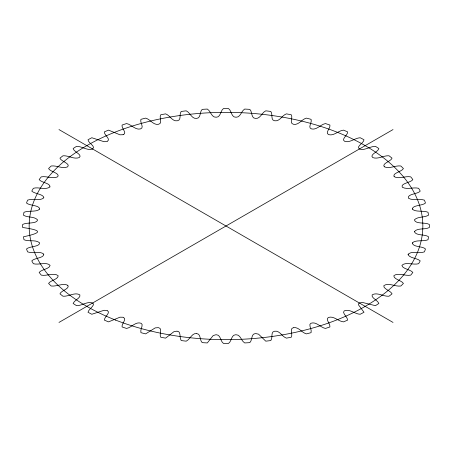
<?xml version="1.0" encoding="UTF-8"?>
<svg xmlns="http://www.w3.org/2000/svg" width="452" height="452" viewBox="0 0 452 452"><rect width="100%" height="100%" fill="white"/><g stroke="black" fill="none" stroke-linecap="round" stroke-linejoin="round"><path stroke-width="0.68" d="M412.309 208.937C414.789 212.406 423.473 210.293 428.004 212.248A203.4 117.435 0 0 1 428.541 215.208C424.321 217.711 417.812 216.384 414.371 219.819C415.456 224.469 425.524 221.949 429.383 224.514A203.4 117.435 0 0 1 429.383 227.486C424.999 229.966 417.625 227.638 414.394 231.565C415.806 236 424.993 233.989 428.541 236.791A203.4 117.435 0 0 1 428.004 239.752C423.456 241.735 414.891 239.549 412.309 243.063M414.371 231.808L414.399 231.514M39.663 209.044C39.375 205.016 29.708 205.88 26.521 203.044A203.4 117.435 0 0 1 27.595 200.129C32.6 198.275 39.527 201.338 43.742 197.914M39.657 209.067C36.878 212.304 28.572 210.349 23.996 212.248A203.4 117.435 0 0 0 23.459 215.208C27.589 217.813 34.505 216.237 37.64 219.954C36.544 224.226 26.504 222.079 22.617 224.514A203.4 117.435 0 0 0 22.617 227.486C40.951 230.147 43.804 232.458 23.459 236.791A203.4 117.435 0 0 0 23.996 239.752C28.77 241.86 35.691 239.345 39.623 242.826C39.708 247.046 29.623 246.063 26.521 248.956A203.4 117.435 0 0 0 27.595 251.871C32.6 253.725 39.527 250.662 43.742 254.086M412.365 242.854C412.761 247.385 422.484 245.95 425.479 248.956A203.4 117.435 0 0 1 424.405 251.871C419.58 253.809 410.665 250.408 408.026 254.657C410.1 258.391 416.953 257.906 420.23 260.872A203.4 117.435 0 0 1 418.637 263.702C413.591 265.273 405.32 261.538 401.873 265.409C402.642 269.025 410.246 269.347 412.851 272.403A203.4 117.435 0 0 1 410.755 275.121C405.489 276.33 397.788 272.24 393.794 275.782C393.726 279.336 401.382 280.246 403.427 283.421A203.4 117.435 0 0 1 400.851 286.003C395.404 286.935 388.33 282.24 383.799 285.709C383.234 288.964 390.494 290.608 392.059 293.817A203.4 117.435 0 0 1 389.025 296.224C383.539 296.755 376.9 291.783 372.126 294.902C370.849 297.834 377.849 300.241 378.872 303.467A203.4 117.435 0 0 1 375.42 305.676L362.527 302.473L359.583 302.897L358.476 303.744L358.43 304.772L364.007 312.264A203.4 117.435 0 0 1 360.176 314.259C354.758 314.095 349.526 308.462 344.181 310.897C341.639 312.948 347.65 316.914 347.633 320.123A203.4 117.435 0 0 1 343.463 321.875C338.215 321.332 333.57 315.462 328.203 317.547C325.191 319.53 330.582 323.745 329.926 326.949A203.4 117.435 0 0 1 325.463 328.434C320.417 327.542 316.366 321.332 310.987 323.242C307.897 324.383 312.129 329.48 311.078 332.666A203.4 117.435 0 0 1 306.371 333.875C301.631 332.593 298.676 326.773 293.602 327.677M43.861 197.654C43.273 193.993 34.787 194.015 31.77 191.128A203.4 117.435 0 0 1 33.363 188.298C38.561 186.682 45.499 190.382 49.923 186.919M408.162 254.29L408.297 254.007M49.94 186.896C50.635 183.156 41.398 182.693 39.149 179.597A203.4 117.435 0 0 1 41.245 176.879C46.601 175.794 52.811 179.274 57.754 176.749C60.28 173.105 50.228 171.85 48.573 168.579A203.4 117.435 0 0 1 51.149 165.997C56.568 165.262 62.483 169.065 67.591 166.861C70.84 163.601 60.935 161.392 59.941 158.183A203.4 117.435 0 0 1 62.975 155.776C68.393 155.341 74.06 159.624 79.253 157.567C82.835 154.765 73.834 151.883 73.128 148.533A203.4 117.435 0 0 1 76.58 146.324C81.891 146.228 87.462 150.911 92.513 149.047M58.975 322.429L393.025 129.571M92.711 148.934C95.948 146.188 88.298 143.256 87.993 139.736A203.4 117.435 0 0 1 91.824 137.741L104.067 141.708L107.141 141.431M107.395 141.312C111.062 138.979 104.101 135.306 104.367 131.877A203.4 117.435 0 0 1 108.536 130.125L119.995 134.809L123.102 134.719M123.142 134.707C127.605 133.035 121.317 128.492 122.074 125.051A203.4 117.435 0 0 1 126.537 123.565C131.402 124.424 135.142 130.08 140.278 128.984C144.826 127.803 139.628 122.509 140.922 119.334A203.4 117.435 0 0 1 145.629 118.125C150.233 119.283 153.307 125.249 158.353 124.334C162.94 123.554 158.901 117.757 160.697 114.785A203.4 117.435 0 0 1 165.601 113.864C169.907 115.316 172.24 121.594 177.224 120.797C181.732 120.334 178.941 114.107 181.19 111.452A203.4 117.435 0 0 1 186.235 110.83C190.196 112.571 191.682 119.068 196.58 118.424C201.1 118.221 199.473 111.813 202.18 109.373A203.4 117.435 0 0 1 207.304 109.062C210.864 111.051 211.383 117.593 216.129 117.237C220.791 117.379 220.277 110.808 223.424 108.576A203.4 117.435 0 0 1 228.576 108.576C231.735 110.847 231.249 117.565 236.057 117.243C240.673 117.396 241.165 111.028 244.696 109.062A203.4 117.435 0 0 1 249.82 109.373C252.527 111.836 250.905 118.322 255.51 118.43C260.352 118.983 261.821 112.559 265.765 110.83A203.4 117.435 0 0 1 270.81 111.452C273.053 114.13 270.256 120.441 274.867 120.808C279.799 121.509 282.11 115.311 286.398 113.864A203.4 117.435 0 0 1 291.303 114.785C293.094 117.757 289.06 123.56 293.647 124.334C298.693 125.249 301.767 119.283 306.371 118.125A203.4 117.435 0 0 1 311.078 119.334C312.36 122.526 307.134 127.893 311.807 129.012C316.914 129.995 320.621 124.436 325.463 123.565A203.4 117.435 0 0 1 329.926 125.051C330.689 128.481 324.468 132.95 328.779 134.673C334.005 136.08 338.362 130.668 343.463 130.125A203.4 117.435 0 0 1 347.633 131.877C347.893 135.323 340.588 139.312 344.893 141.448C350.13 142.9 354.939 137.984 360.176 137.741A203.4 117.435 0 0 1 364.007 139.736C363.73 143.273 355.577 146.493 359.583 149.103C364.826 150.793 370.069 146.245 375.42 146.324A203.4 117.435 0 0 1 378.872 148.533C378.16 151.889 369.12 154.793 372.776 157.584C377.974 159.584 383.612 155.358 389.025 155.776A203.4 117.435 0 0 1 392.059 158.183C390.974 161.387 381.641 163.454 384.234 166.709M293.427 327.711C289.325 328.293 292.992 334.011 291.303 337.215A203.4 117.435 0 0 1 286.398 338.136C281.89 336.497 279.652 330.299 274.596 331.231C270.352 331.802 273.104 337.571 270.81 340.548A203.4 117.435 0 0 1 265.765 341.17L258.567 334.175L255.691 333.553M255.233 333.593C250.939 333.955 252.64 339.853 249.82 342.627A203.4 117.435 0 0 1 244.696 342.938C241.023 340.757 240.673 334.7 236.108 334.751M235.639 334.768C231.243 334.813 231.876 340.881 228.576 343.424A203.4 117.435 0 0 1 223.424 343.424C220.118 340.876 220.745 334.762 216.316 334.768M215.847 334.751L213.169 335.57L207.304 342.938A203.4 117.435 0 0 1 202.18 342.627C199.366 339.853 201.055 333.955 196.767 333.593M196.58 333.576C191.998 332.864 190.23 339.209 186.235 341.17A203.4 117.435 0 0 1 181.19 340.548C179.173 337.424 181.235 331.118 177.133 331.192M176.907 331.158L173.992 331.638L165.601 338.136A203.4 117.435 0 0 1 160.697 337.215C159.014 334.045 162.624 328.378 158.658 327.734M158.223 327.638L155.189 327.903L145.629 333.875A203.4 117.435 0 0 1 140.922 332.666C139.883 329.497 144.064 324.423 141.047 323.259C135.662 321.299 131.594 327.542 126.537 328.434A203.4 117.435 0 0 1 122.074 326.949C121.351 323.683 127.351 318.993 123.34 317.366M123.029 317.253L119.995 317.191L108.536 321.875A203.4 117.435 0 0 1 104.367 320.123C104.259 316.812 111.147 312.422 107.288 310.637M107.141 310.569L104.067 310.292L91.824 314.259A203.4 117.435 0 0 1 87.993 312.264C88.558 309.128 94.999 305.693 93.18 303.365C88.27 300.495 82.032 305.84 76.58 305.676A203.4 117.435 0 0 1 73.128 303.467C74.162 300.247 81.089 297.851 79.897 294.924C75.128 291.755 68.467 296.766 62.975 296.224A203.4 117.435 0 0 1 59.941 293.817C61.043 290.642 70.173 288.574 67.845 285.359M58.975 129.571L393.025 322.429M67.794 285.314C63.257 282.794 56.472 286.715 51.149 286.003A203.4 117.435 0 0 1 48.573 283.421C50.641 280.251 58.201 279.342 58.223 275.805C54.246 272.211 46.516 276.341 41.245 275.121A203.4 117.435 0 0 1 39.149 272.403C41.77 269.302 49.262 269.126 50.127 265.409C46.669 261.538 38.414 265.273 33.363 263.702A203.4 117.435 0 0 1 31.77 260.872C34.386 257.86 43.81 258.25 43.799 254.216M384.307 166.777C389.37 169.217 395.427 165.195 400.851 165.997A203.4 117.435 0 0 1 403.427 168.579C401.658 171.828 392.217 173.031 394.099 176.579M394.144 176.63C398.817 179.433 405.45 175.732 410.755 176.879A203.4 117.435 0 0 1 412.851 179.597C410.885 182.749 400.297 183.23 402.297 187.247C407.066 189.913 413.394 186.925 418.637 188.298A203.4 117.435 0 0 1 420.23 191.128C417.823 194.179 407.156 193.818 408.376 198.145C412.908 201.016 419.332 198.456 424.405 200.129A203.4 117.435 0 0 1 425.479 203.044C422.349 205.926 412.365 204.965 412.365 209.146M115.667 320.112A196.84 113.644 0 0 0 422.337 234.108A196.84 113.644 0 0 0 139.99 123.78A196.84 113.644 0 0 0 115.667 320.112"/></g></svg>
